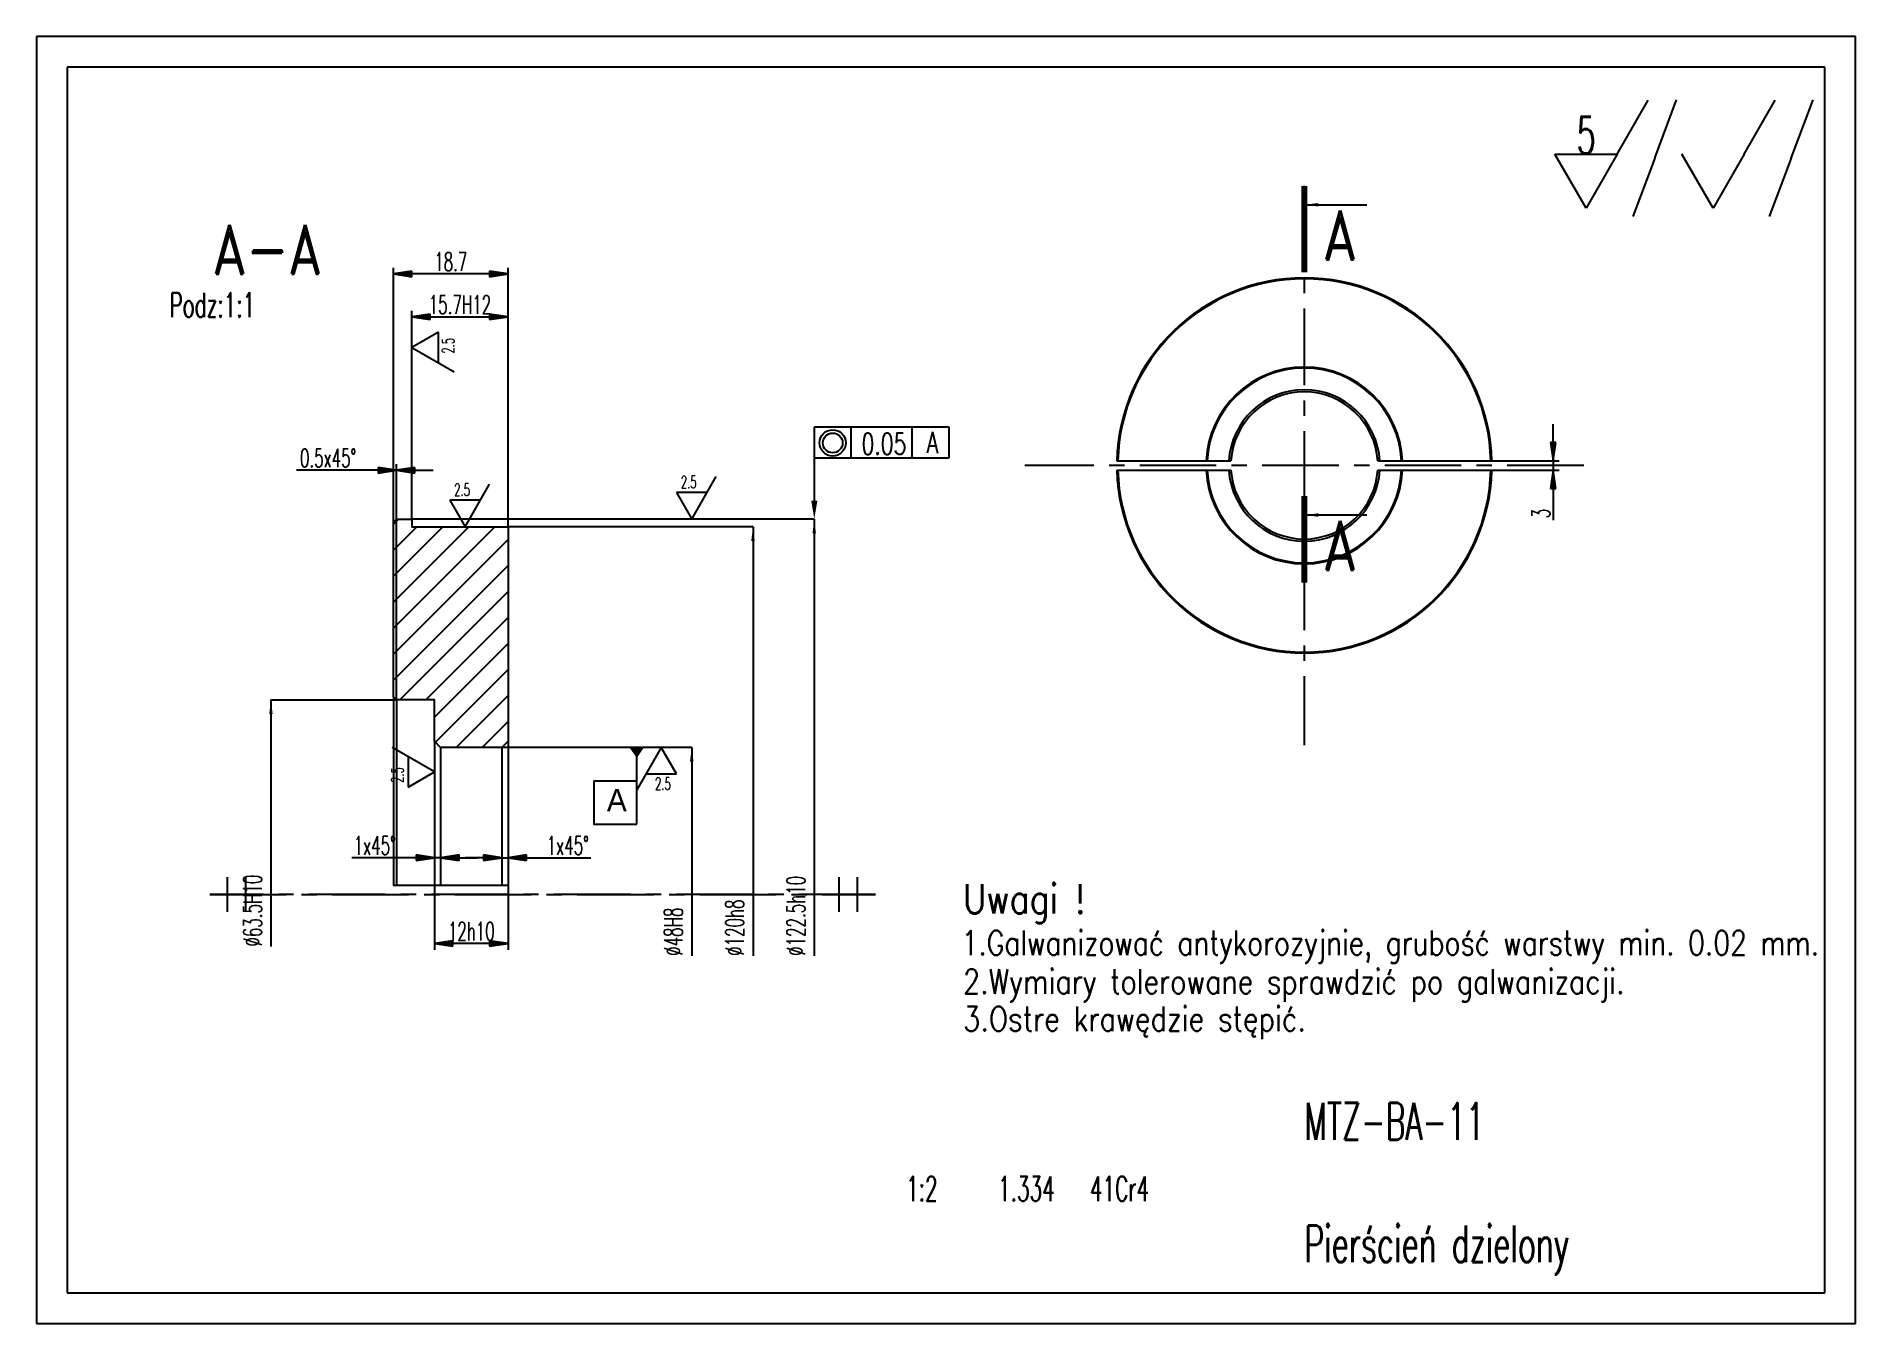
# Model space of a CAD drawing. Extents: x 0 to 297, y 0 to 210.
import ezdxf
from ezdxf.enums import TextEntityAlignment as Align

# ---------------------------------------------------------------- set-up
doc = ezdxf.new("R2010")
doc.units = 0
doc.header["$LTSCALE"] = 10
doc.header["$MEASUREMENT"] = 0
doc.header["$PDMODE"] = 1
doc.header["$PDSIZE"] = -1
doc.linetypes.add('CENTER', pattern=[2, 1.25, -0.25, 0.25, -0.25])
doc.layers.get('0').update_dxf_attribs({"linetype": 'CONTINUOUS'})
doc.layers.get('DEFPOINTS').update_dxf_attribs({"linetype": 'CONTINUOUS'})
for name, color, linetype in [('CY', 7, 'CONTINUOUS'), ('GR', 92, 'CONTINUOUS'), ('OS', 7, 'CENTER'), ('TL3', 92, 'CONTINUOUS'), ('YE', 6, 'CONTINUOUS')]:
    doc.layers.add(name, color=color, linetype=linetype)
doc.styles.add('ROMAND', font='romand', dxfattribs={"width": 0.8})
doc.styles.add('ROMANS', font='ROMANS', dxfattribs={"width": 0.6})
doc.styles.get("Standard").update_dxf_attribs({"font": 'simplex'})
doc.styles.add('STANDART', font='txt')
doc.dimstyles.new('PL', dxfattribs={"dimtxt": 3, "dimasz": 3, "dimexe": 1, "dimexo": 0, "dimgap": 0.5, "dimtad": 1, "dimdec": 1, "dimrnd": 0.01, "dimdsep": 46, "dimtxsty": 'ROMANS', "dimblk": 'ARROW', "dimcen": 3, "dimdle": 1.25, "dimclrd": 6, "dimclre": 6, "dimclrt": 6, "dimadec": 0, "dimazin": 0, "dimtfac": 1, "dimtdec": 1, "dimtmove": 0, "dimatfit": 3, "dimldrblk": 'ARROW', "dimfxl": 1, "dimtvp": 1.01, "dimtolj": 1, "dimtzin": 0, "dimarcsym": 0})

# ---------------------------------------------------------------- blocks, each defined once
blk = doc.blocks.new('ARROW')
for p, q in [((0, 0), (-1, 0.15)), ((-1, 0.15), (-1, -0.15)), ((0, 0), (-1, 0.1)), ((0, 0), (-1, 0.05)), ((-1, 0), (0, 0)), ((-1, -0.15), (0, 0)), ((-1, -0.1), (0, 0)), ((-1, -0.05), (0, 0))]:
    blk.add_line(p, q)
blk = doc.blocks.new('*D8')
at = {"layer": 'DEFPOINTS', "color": 0, "transparency": 16777216}
for p in [(58.3, 171.25), (58.3, 130.75), (77, 130)]:
    blk.add_point(p, dxfattribs=at)
at = {"layer": 'YE', "color": 6, "lineweight": -2, "transparency": 16777216}
for p, q in [((58.3, 130.75), (58.3, 172.25)), ((74, 171.25), (61.3, 171.25)), ((77, 130), (77, 172.25))]:
    blk.add_line(p, q, dxfattribs=at)
at = {"layer": 'YE', "color": 6, "lineweight": -2, "transparency": 16777216, "xscale": 3, "yscale": 3, "zscale": 3, "rotation": 180}
blk.add_blockref('ARROW', (58.3, 171.25), dxfattribs=at)
at = {"layer": 'YE', "color": 6, "lineweight": -2, "transparency": 16777216, "xscale": 3, "yscale": 3, "zscale": 3}
blk.add_blockref('ARROW', (77, 171.25), dxfattribs=at)
at = {"layer": 'YE', "color": 6, "transparency": 16777216, "insert": (67.65, 173.25), "char_height": 3, "attachment_point": 5, "style": 'ROMANS'}
blk.add_mtext('\\A1;18.7', dxfattribs=at)
blk = doc.blocks.new('*D9')
at = {"layer": 'DEFPOINTS', "color": 0, "transparency": 16777216}
for p in [(77, 164.25), (61.3, 131.25), (77, 130)]:
    blk.add_point(p, dxfattribs=at)
at = {"layer": 'YE', "color": 6, "lineweight": -2, "transparency": 16777216}
for p, q in [((61.3, 131.25), (61.3, 165.25)), ((64.3, 164.25), (74, 164.25)), ((77, 130), (77, 165.25))]:
    blk.add_line(p, q, dxfattribs=at)
at = {"layer": 'YE', "color": 6, "lineweight": -2, "transparency": 16777216, "xscale": 3, "yscale": 3, "zscale": 3, "rotation": 180}
blk.add_blockref('ARROW', (61.3, 164.25), dxfattribs=at)
at = {"layer": 'YE', "color": 6, "lineweight": -2, "transparency": 16777216, "xscale": 3, "yscale": 3, "zscale": 3}
blk.add_blockref('ARROW', (77, 164.25), dxfattribs=at)
at = {"layer": 'YE', "color": 6, "transparency": 16777216, "insert": (69.15, 166.25), "char_height": 3, "attachment_point": 5, "style": 'ROMANS'}
blk.add_mtext('\\A1;15.7H12', dxfattribs=at)
blk = doc.blocks.new('*D10')
at = {"layer": 'DEFPOINTS', "color": 0, "transparency": 16777216}
for p in [(58.8, 139.22), (58.8, 131.25), (58.8, 101.75)]:
    blk.add_point(p, dxfattribs=at)
at = {"layer": 'YE', "color": 6, "lineweight": -2, "transparency": 16777216}
for p, q in [((58.8, 131.25), (58.8, 140.22)), ((58.8, 101.75), (58.8, 140.22)), ((55.8, 139.22), (42.46, 139.22)), ((61.8, 139.22), (64.8, 139.22))]:
    blk.add_line(p, q, dxfattribs=at)
at = {"layer": 'YE', "color": 6, "lineweight": -2, "transparency": 16777216, "xscale": 3, "yscale": 3, "zscale": 3}
blk.add_blockref('ARROW', (58.8, 139.22), dxfattribs=at)
at = {"layer": 'YE', "color": 6, "lineweight": -2, "transparency": 16777216, "xscale": 3, "yscale": 3, "zscale": 3, "rotation": 180}
blk.add_blockref('ARROW', (58.8, 139.22), dxfattribs=at)
at = {"layer": 'YE', "color": 6, "transparency": 16777216, "insert": (47.63, 141.22), "char_height": 3, "attachment_point": 5, "style": 'ROMANS'}
blk.add_mtext('\\A1;0.5x45%%d', dxfattribs=at)
blk = doc.blocks.new('*D11')
at = {"layer": 'DEFPOINTS', "color": 0, "transparency": 16777216}
for p in [(76, 85), (77, 85), (77, 76)]:
    blk.add_point(p, dxfattribs=at)
at = {"layer": 'YE', "color": 6, "lineweight": -2, "transparency": 16777216}
for p, q in [((76, 85), (76, 75)), ((77, 85), (77, 75)), ((73, 76), (70, 76)), ((76, 76), (77, 76)), ((80, 76), (90.51, 76))]:
    blk.add_line(p, q, dxfattribs=at)
at = {"layer": 'YE', "color": 6, "lineweight": -2, "transparency": 16777216, "xscale": 3, "yscale": 3, "zscale": 3}
blk.add_blockref('ARROW', (76, 76), dxfattribs=at)
at = {"layer": 'YE', "color": 6, "lineweight": -2, "transparency": 16777216, "xscale": 3, "yscale": 3, "zscale": 3, "rotation": 180}
blk.add_blockref('ARROW', (77, 76), dxfattribs=at)
at = {"layer": 'YE', "color": 6, "transparency": 16777216, "insert": (86.76, 78), "char_height": 3, "attachment_point": 5, "style": 'ROMANS'}
blk.add_mtext('\\A1;1x45%%d', dxfattribs=at)
blk = doc.blocks.new('*D12')
at = {"layer": 'DEFPOINTS', "color": 0, "transparency": 16777216}
for p in [(65, 85), (66, 85), (65, 76)]:
    blk.add_point(p, dxfattribs=at)
at = {"layer": 'YE', "color": 6, "lineweight": -2, "transparency": 16777216}
for p, q in [((65, 85), (65, 75)), ((66, 85), (66, 75)), ((62, 76), (51.49, 76)), ((66, 76), (65, 76)), ((69, 76), (72, 76))]:
    blk.add_line(p, q, dxfattribs=at)
at = {"layer": 'YE', "color": 6, "lineweight": -2, "transparency": 16777216, "xscale": 3, "yscale": 3, "zscale": 3}
blk.add_blockref('ARROW', (65, 76), dxfattribs=at)
at = {"layer": 'YE', "color": 6, "lineweight": -2, "transparency": 16777216, "xscale": 3, "yscale": 3, "zscale": 3, "rotation": 180}
blk.add_blockref('ARROW', (66, 76), dxfattribs=at)
at = {"layer": 'YE', "color": 6, "transparency": 16777216, "insert": (55.24, 78), "char_height": 3, "attachment_point": 5, "style": 'ROMANS'}
blk.add_mtext('\\A1;1x45%%d', dxfattribs=at)
blk = doc.blocks.new('*D13')
at = {"layer": 'DEFPOINTS', "color": 0, "transparency": 16777216}
for p in [(65, 73), (77, 73), (65, 62)]:
    blk.add_point(p, dxfattribs=at)
at = {"layer": 'YE', "color": 6, "lineweight": -2, "transparency": 16777216}
for p, q in [((65, 73), (65, 61)), ((77, 73), (77, 61)), ((74, 62), (68, 62))]:
    blk.add_line(p, q, dxfattribs=at)
at = {"layer": 'YE', "color": 6, "lineweight": -2, "transparency": 16777216, "xscale": 3, "yscale": 3, "zscale": 3, "rotation": 180}
blk.add_blockref('ARROW', (65, 62), dxfattribs=at)
at = {"layer": 'YE', "color": 6, "lineweight": -2, "transparency": 16777216, "xscale": 3, "yscale": 3, "zscale": 3}
blk.add_blockref('ARROW', (77, 62), dxfattribs=at)
at = {"layer": 'YE', "color": 6, "transparency": 16777216, "insert": (71, 64), "char_height": 3, "attachment_point": 5, "style": 'ROMANS'}
blk.add_mtext('\\A1;12h10', dxfattribs=at)
blk = doc.blocks.new('*D14')
at = {"layer": 'DEFPOINTS', "color": 0, "transparency": 16777216}
for p in [(237.62, 140.75), (237.62, 139.25), (247.62, 139.25)]:
    blk.add_point(p, dxfattribs=at)
at = {"layer": 'YE', "color": 6, "lineweight": -2, "transparency": 16777216}
for p, q in [((247.62, 143.75), (247.62, 146.75)), ((237.62, 140.75), (248.62, 140.75)), ((247.62, 140.75), (247.62, 139.25)), ((237.62, 139.25), (248.62, 139.25)), ((247.62, 136.25), (247.62, 131.05))]:
    blk.add_line(p, q, dxfattribs=at)
at = {"layer": 'YE', "color": 6, "lineweight": -2, "transparency": 16777216, "xscale": 3, "yscale": 3, "zscale": 3}
for p, rotation in [((247.62, 140.75), 270), ((247.62, 139.25), 90)]:
    blk.add_blockref('ARROW', p, dxfattribs=dict(at, rotation=rotation))
at = {"layer": 'YE', "color": 6, "transparency": 16777216, "insert": (245.62, 132.15), "char_height": 3, "attachment_point": 5, "rotation": 90, "style": 'ROMANS'}
blk.add_mtext('\\A1;3', dxfattribs=at)
blk = doc.blocks.new('strz')
at = {"layer": 'GR', "color": 2}
blk.add_solid([(-0.29, -2.3), (0.27, -2.31), (0, 0)], dxfattribs=at)
blk = doc.blocks.new('*X3')
at = {"color": 0}
for p, q in [((154.51, 105.99), (156.49, 105.99)), ((154.51, 105.98), (156.49, 105.98)), ((154.52, 105.97), (156.48, 105.97)), ((154.53, 105.96), (156.47, 105.96)), ((154.53, 105.95), (156.47, 105.95)), ((154.54, 105.94), (156.46, 105.94)), ((154.55, 105.93), (156.45, 105.93)), ((154.55, 105.92), (156.45, 105.92)), ((154.56, 105.91), (156.44, 105.91)), ((154.57, 105.9), (156.43, 105.9)), ((154.57, 105.89), (156.43, 105.89)), ((154.58, 105.88), (156.42, 105.88)), ((154.59, 105.87), (156.41, 105.87)), ((154.59, 105.86), (156.41, 105.86)), ((154.6, 105.85), (156.4, 105.85)), ((154.61, 105.84), (156.39, 105.84)), ((154.61, 105.83), (156.39, 105.83)), ((154.62, 105.82), (156.38, 105.82)), ((154.63, 105.81), (156.37, 105.81)), ((154.63, 105.8), (156.37, 105.8)), ((154.64, 105.79), (156.36, 105.79)), ((154.65, 105.78), (156.35, 105.78)), ((154.65, 105.77), (156.35, 105.77)), ((154.66, 105.76), (156.34, 105.76)), ((154.67, 105.75), (156.33, 105.75)), ((154.67, 105.74), (156.33, 105.74)), ((154.68, 105.73), (156.32, 105.73)), ((154.69, 105.72), (156.31, 105.72)), ((154.69, 105.71), (156.31, 105.71)), ((154.7, 105.7), (156.3, 105.7)), ((154.71, 105.69), (156.29, 105.69)), ((154.71, 105.68), (156.29, 105.68)), ((154.72, 105.67), (156.28, 105.67)), ((154.73, 105.66), (156.27, 105.66)), ((154.73, 105.65), (156.27, 105.65)), ((154.74, 105.64), (156.26, 105.64)), ((154.75, 105.63), (156.25, 105.63)), ((154.75, 105.62), (156.25, 105.62)), ((154.76, 105.61), (156.24, 105.61)), ((154.77, 105.6), (156.23, 105.6)), ((154.77, 105.59), (156.23, 105.59)), ((154.78, 105.58), (156.22, 105.58)), ((154.79, 105.57), (156.21, 105.57)), ((154.79, 105.56), (156.21, 105.56)), ((154.8, 105.55), (156.2, 105.55)), ((154.81, 105.54), (156.19, 105.54)), ((154.81, 105.53), (156.19, 105.53)), ((154.82, 105.52), (156.18, 105.52)), ((154.83, 105.51), (156.17, 105.51)), ((154.83, 105.5), (156.17, 105.5)), ((154.84, 105.49), (156.16, 105.49)), ((154.85, 105.48), (156.15, 105.48)), ((154.85, 105.47), (156.15, 105.47)), ((154.86, 105.46), (156.14, 105.46)), ((154.87, 105.45), (156.13, 105.45)), ((154.87, 105.44), (156.13, 105.44)), ((154.88, 105.43), (156.12, 105.43)), ((154.89, 105.42), (156.11, 105.42)), ((154.89, 105.41), (156.11, 105.41)), ((154.9, 105.4), (156.1, 105.4)), ((154.91, 105.39), (156.09, 105.39)), ((154.91, 105.38), (156.09, 105.38)), ((154.92, 105.37), (156.08, 105.37)), ((154.93, 105.36), (156.07, 105.36)), ((154.93, 105.35), (156.07, 105.35)), ((154.94, 105.34), (156.06, 105.34)), ((154.95, 105.33), (156.05, 105.33)), ((154.95, 105.32), (156.05, 105.32)), ((154.96, 105.31), (156.04, 105.31)), ((154.97, 105.3), (156.03, 105.3)), ((154.97, 105.29), (156.03, 105.29)), ((154.98, 105.28), (156.02, 105.28)), ((154.99, 105.27), (156.01, 105.27)), ((154.99, 105.26), (156.01, 105.26)), ((155, 105.25), (156, 105.25)), ((155.01, 105.24), (155.99, 105.24)), ((155.01, 105.23), (155.99, 105.23)), ((155.02, 105.22), (155.98, 105.22)), ((155.03, 105.21), (155.97, 105.21)), ((155.03, 105.2), (155.97, 105.2)), ((155.04, 105.19), (155.96, 105.19)), ((155.05, 105.18), (155.95, 105.18)), ((155.05, 105.17), (155.95, 105.17)), ((155.06, 105.16), (155.94, 105.16)), ((155.07, 105.15), (155.93, 105.15)), ((155.07, 105.14), (155.93, 105.14)), ((155.08, 105.13), (155.92, 105.13)), ((155.09, 105.12), (155.91, 105.12)), ((155.09, 105.11), (155.91, 105.11)), ((155.1, 105.1), (155.9, 105.1)), ((155.11, 105.09), (155.89, 105.09)), ((155.11, 105.08), (155.89, 105.08)), ((155.12, 105.07), (155.88, 105.07)), ((155.13, 105.06), (155.87, 105.06)), ((155.13, 105.05), (155.87, 105.05)), ((155.14, 105.04), (155.86, 105.04)), ((155.15, 105.03), (155.85, 105.03)), ((155.15, 105.02), (155.85, 105.02)), ((155.16, 105.01), (155.84, 105.01)), ((155.17, 105), (155.83, 105)), ((155.17, 104.99), (155.83, 104.99)), ((155.18, 104.98), (155.82, 104.98)), ((155.19, 104.97), (155.81, 104.97)), ((155.19, 104.96), (155.81, 104.96)), ((155.2, 104.95), (155.8, 104.95)), ((155.21, 104.94), (155.79, 104.94)), ((155.21, 104.93), (155.79, 104.93)), ((155.22, 104.92), (155.78, 104.92)), ((155.23, 104.91), (155.77, 104.91)), ((155.23, 104.9), (155.77, 104.9)), ((155.24, 104.89), (155.76, 104.89)), ((155.25, 104.88), (155.75, 104.88)), ((155.25, 104.87), (155.75, 104.87)), ((155.26, 104.86), (155.74, 104.86)), ((155.27, 104.85), (155.73, 104.85)), ((155.27, 104.84), (155.73, 104.84)), ((155.28, 104.83), (155.72, 104.83)), ((155.29, 104.82), (155.71, 104.82)), ((155.29, 104.81), (155.71, 104.81)), ((155.3, 104.8), (155.7, 104.8)), ((155.31, 104.79), (155.69, 104.79)), ((155.31, 104.78), (155.69, 104.78)), ((155.32, 104.77), (155.68, 104.77)), ((155.33, 104.76), (155.67, 104.76)), ((155.33, 104.75), (155.67, 104.75)), ((155.34, 104.74), (155.66, 104.74)), ((155.35, 104.73), (155.65, 104.73)), ((155.35, 104.72), (155.65, 104.72)), ((155.36, 104.71), (155.64, 104.71)), ((155.37, 104.7), (155.63, 104.7)), ((155.37, 104.69), (155.63, 104.69)), ((155.38, 104.68), (155.62, 104.68)), ((155.39, 104.67), (155.61, 104.67)), ((155.39, 104.66), (155.61, 104.66)), ((155.4, 104.65), (155.6, 104.65)), ((155.41, 104.64), (155.59, 104.64)), ((155.41, 104.63), (155.59, 104.63)), ((155.42, 104.62), (155.58, 104.62)), ((155.43, 104.61), (155.57, 104.61)), ((155.43, 104.6), (155.57, 104.6)), ((155.44, 104.59), (155.56, 104.59)), ((155.45, 104.58), (155.55, 104.58)), ((155.45, 104.57), (155.55, 104.57)), ((155.46, 104.56), (155.54, 104.56)), ((155.47, 104.55), (155.53, 104.55)), ((155.47, 104.54), (155.53, 104.54)), ((155.48, 104.53), (155.52, 104.53)), ((155.49, 104.52), (155.51, 104.52)), ((155.49, 104.51), (155.51, 104.51))]:
    blk.add_line(p, q, dxfattribs=at)
blk = doc.blocks.new('baza_a')
at = {"layer": 'TL3'}
blk.add_line((1, -5.5), (1, -1.5), dxfattribs=at)
blk.add_lwpolyline([(1, -1.5), (0, 0), (2, 0), (1, -1.5)], dxfattribs=at)
blk.add_lwpolyline([(1, -12.5), (1, -5.5), (-6, -5.5), (-6, -12.5)], close=True, dxfattribs=at)
blk.add_blockref('*X3', (-154.5, -106), dxfattribs=at)
at = {"layer": 'TL3', "style": 'STANDART'}
blk.add_text('A', height=3.66, dxfattribs=at).set_placement((-3.87, -10.44))
blk = doc.blocks.new('chzb_5')
at = {"layer": 'GR'}
for p, q in [((5.08, 8.79), (10.15, 17.58)), ((11.2, 8.14), (14.77, 17.64)), ((25.81, 8.79), (30.88, 17.58)), ((33.48, 8.14), (37.05, 17.64)), ((0, 0), (-5.08, 8.79)), ((-5.08, 8.79), (5.08, 8.79)), ((5.08, 8.79), (0, 0)), ((11.2, 8.14), (7.62, -1.36)), ((20.73, 0), (15.65, 8.79)), ((25.81, 8.79), (20.73, 0)), ((33.48, 8.14), (29.9, -1.36))]:
    blk.add_line(p, q, dxfattribs=at)
at = {"layer": 'GR', "style": 'ROMANS', "width": 0.6}
blk.add_text('5', height=6, dxfattribs=at).set_placement((-1.52, 8.89))
blk = doc.blocks.new('mdhte')
at = {"layer": 'GR', "style": 'ROMANS'}
for s, height, width, p, p2 in [('Uwagi !', 6, 0.747863, (-0.89, -0.11), (24.11, -0.11)), ('1.Galwanizować antykorozyjnie, grubość warstwy min. 0.02 mm.', 5, 0.702006, (-1.19, -8.6), (173.81, -8.6)), ('2.Wymiary tolerowane sprawdzić po galwanizacji.', 5, 0.718631, (-0.89, -16.5), (134.11, -16.5)), ('3.Ostre krawędzie stępić.', 5, 0.729529, (-0.89, -24.09), (69.11, -24.09))]:
    blk.add_text(s, height=height, dxfattribs=dict(at, width=width)).set_placement(p, p2, align=Align.FIT)
blk = doc.blocks.new('odk')
for p, q in [((-0.01, 14.99), (-0.01, 9.99)), ((21.99, 14.99), (-0.01, 14.99)), ((-0.01, 14.99), (-0.01, 2.99)), ((5.99, 14.99), (5.99, 9.99)), ((15.99, 9.99), (15.99, 14.99)), ((21.99, 9.99), (21.99, 14.99)), ((-0.01, 9.99), (21.99, 9.99))]:
    blk.add_line(p, q)
for radius in [2.15, 1.61]:
    blk.add_circle((3, 12.43), radius)
at = {"color": 0, "linetype": 'ByBlock'}
blk.add_solid([(0.5, 3), (-0.5, 3), (0, 0)], dxfattribs=at)
at = {"layer": 'DEFPOINTS', "color": 0, "linetype": 'ByBlock'}
for p in [(-0.03, 14.9), (21.98, 14.9)]:
    blk.add_point(p, dxfattribs=at)
at = {"width": 0.7}
for s, p in [('0.05', (11.37, 10.52)), ('A', (19.27, 10.76))]:
    blk.add_text(s, height=3.5, dxfattribs=at).set_placement(p, align=Align.CENTER)
blk = doc.blocks.new('a2')
blk.add_line((0, -3.08), (10.18, -3.08))
at = {"const_width": 1}
blk.add_lwpolyline([(0, 0), (0, -14.1)], dxfattribs=at)
at = {"rotation": 90}
blk.add_blockref('strz', (0, -3.08), dxfattribs=at)
at = {"style": 'ROMAND', "width": 0.8}
blk.add_text('A', height=8, dxfattribs=at).set_placement((3.08, -12.04))
blk = doc.blocks.new('aa')
at = {"style": 'ROMAND', "width": 0.8}
blk.add_text('A-A', height=8, dxfattribs=at).set_placement((0, 0))

msp = doc.modelspace()

# ---------------------------------------------------------------- hatches: boundary and pattern name
at = {"layer": 'GR'}
h = msp.add_hatch(dxfattribs=at)
h.set_pattern_fill('_U', color=256, scale=3, angle=45, style=0, pattern_type=0)
h.set_pattern_definition([(45, (0, 0), (-2.12132, 2.12132), [])])
h.paths.add_polyline_path([(77, 95), (76, 94), (66, 94), (65, 95), (65, 101.75), (58.8, 101.75), (58.3, 102.25), (58.3, 130.75), (58.8, 131.25), (61.3, 131.25), (61.3, 130), (77, 130)])

# ---------------------------------------------------------------- linework, layer by layer
at = {"layer": 'CY'}
for p, q in [((297, 210), (0, 210)), ((0, 210), (0, 0)), ((297, 0), (297, 210)), ((292, 205), (5, 205)), ((5, 205), (5, 5)), ((292, 5), (292, 205)), ((176.38, 140.75), (195.02, 140.75)), ((218.98, 140.75), (237.62, 140.75)), ((176.38, 139.25), (195.02, 139.25)), ((218.98, 139.25), (237.62, 139.25)), ((58.3, 102.25), (58.3, 71.5)), ((58.8, 101.75), (58.8, 71.5)), ((65, 95), (65, 71.5)), ((66, 94), (66, 71.5)), ((76, 94), (76, 71.5)), ((77, 95), (77, 71.5)), ((77, 71.5), (58.3, 71.5)), ((5, 5), (292, 5)), ((0, 0), (297, 0))]:
    msp.add_line(p, q, dxfattribs=at)
msp.add_lwpolyline([(77, 95), (76, 94), (66, 94), (65, 95), (65, 101.75), (58.8, 101.75), (58.3, 102.25), (58.3, 130.75), (58.8, 131.25), (61.3, 131.25), (61.3, 130), (77, 130), (77, 95)], dxfattribs=at)
for radius, start, end in [(30.62, 1.4033, 178.5967), (30.45, 1.4115, 178.5885), (16.05, 2.6781, 177.3219), (15.88, 2.7079, 177.2921), (12.35, 3.4806, 176.5194), (12, 3.5833, 176.4167), (30.62, 181.4033, 358.5967), (30.45, 181.4115, 358.5885), (16.05, 182.6781, 357.3219), (15.88, 182.7079, 357.2921), (12.35, 183.4806, 356.5194), (12, 183.5833, 356.4167)]:
    msp.add_arc((207, 140), radius, start, end, dxfattribs=at)
at = {"layer": 'GR'}
for p, q in [((65.63, 161.75), (61.3, 159.25)), ((65.63, 156.75), (65.63, 161.75)), ((61.3, 159.25), (68.23, 155.25)), ((70, 130), (74, 136.93)), ((107, 131.25), (111, 138.18)), ((72.5, 134.33), (67.5, 134.33)), ((67.5, 134.33), (70, 130)), ((109.5, 135.58), (104.5, 135.58)), ((104.5, 135.58), (107, 131.25)), ((65, 90), (58.07, 94)), ((60.67, 92.5), (60.67, 87.5)), ((102, 94), (98, 87.07)), ((104.5, 89.67), (102, 94)), ((60.67, 87.5), (65, 90)), ((99.5, 89.67), (104.5, 89.67)), ((31.13, 72.83), (31.13, 67.17)), ((34.13, 72.83), (34.13, 67.17)), ((131, 72.83), (131, 67.17)), ((134, 72.83), (134, 67.17))]:
    msp.add_line(p, q, dxfattribs=at)
at = {"layer": 'OS'}
for p, q in [((207, 185.62), (207, 94.38)), ((252.62, 140), (161.38, 140)), ((137, 70), (28.3, 70)), ((28.3, 70), (137, 70))]:
    msp.add_line(p, q, dxfattribs=at)
at = {"layer": 'YE'}
for p, q in [((127, 131.25), (61.3, 131.25)), ((127, 131.25), (127, 60)), ((117, 130), (77, 130)), ((117, 130), (117, 60)), ((38.3, 101.75), (38.3, 61.5)), ((38.3, 101.75), (58.8, 101.75)), ((107, 94), (76, 94)), ((107, 94), (107, 60))]:
    msp.add_line(p, q, dxfattribs=at)

# ---------------------------------------------------------------- block references
at = {"layer": 'GR'}
for name, p in [('a2', (207, 185.62)), ('aa', (28.8, 171.25)), ('odk', (127, 131.25)), ('a2', (207, 135))]:
    msp.add_blockref(name, p, dxfattribs=at)
at = {"layer": 'GR', "xscale": 0.8, "yscale": 0.8, "zscale": 0.8}
msp.add_blockref('mdhte', (152, 67), dxfattribs=at)
at = {"layer": 'YE'}
for name, p in [('chzb_5', (253, 182)), ('strz', (127, 131.25)), ('strz', (117, 130)), ('strz', (38.3, 101.75)), ('baza_a', (97, 94)), ('strz', (107, 94))]:
    msp.add_blockref(name, p, dxfattribs=at)

# ---------------------------------------------------------------- texts
at = {"layer": 'CY', "style": 'ROMANS', "width": 0.6}
for s, p in [('MTZ-BA-11', (207, 30)), ('Pierścień dzielony', (207, 10))]:
    msp.add_text(s, height=6, dxfattribs=at).set_placement(p)
at = {"layer": 'GR', "style": 'ROMANS', "width": 0.6}
for s, height, p in [('Podz:1:1', 4, (21.73, 164.18)), ('2.5', 2, (68.21, 135.04)), ('2.5', 2, (105.21, 136.29)), ('2.5', 2, (101, 87.07)), ('1:2', 4, (142, 20)), ('1.334', 4, (157, 20)), ('41Cr4', 4, (172, 20))]:
    msp.add_text(s, height=height, dxfattribs=at).set_placement(p)
for p in [(68.23, 158.25), (59.96, 88.21)]:
    msp.add_text('2.5', height=2, rotation=90, dxfattribs=at).set_placement(p)
at = {"layer": 'YE', "style": 'ROMANS', "width": 0.6}
for s, p in [('%%c63.5H10', (36.8, 61.5)), ('%%c122.5h10', (125.5, 60)), ('%%c120h8', (115.5, 60)), ('%%c48H8', (105.5, 60))]:
    msp.add_text(s, height=3, rotation=90, dxfattribs=at).set_placement(p)

# ---------------------------------------------------------------- dimensions: what is measured, and where the dimension line sits
at = {"layer": 'YE'}
for base, p1, p2, text, picture, middle in [((58.3, 171.25), (77, 130), (58.3, 130.75), '18.7', '*D8', (67.65, 173.25)), ((77, 164.25), (61.3, 131.25), (77, 130), '15.7H12', '*D9', (69.15, 166.25)), ((58.8, 139.22), (58.8, 131.25), (58.8, 101.75), '0.5x45%%d', '*D10', (47.63, 141.22)), ((65, 76), (66, 85), (65, 85), '1x45%%d', '*D12', (55.24, 78)), ((77, 76), (76, 85), (77, 85), '1x45%%d', '*D11', (86.76, 78)), ((65, 62), (77, 73), (65, 73), '12h10', '*D13', (71, 64))]:
    dim = msp.add_linear_dim(base=base, p1=p1, p2=p2, text=text, dimstyle='PL', dxfattribs=at)
    dim.commit()
    dim.dimension.update_dxf_attribs({"geometry": picture, "text_midpoint": middle})
dim = msp.add_linear_dim(base=(247.62, 139.25), p1=(237.62, 140.75), p2=(237.62, 139.25), angle=90, text='3', dimstyle='PL', dxfattribs=at)
dim.commit()
dim.dimension.update_dxf_attribs({"geometry": '*D14', "text_midpoint": (245.62, 132.15)})

doc.saveas('drawing.dxf')
